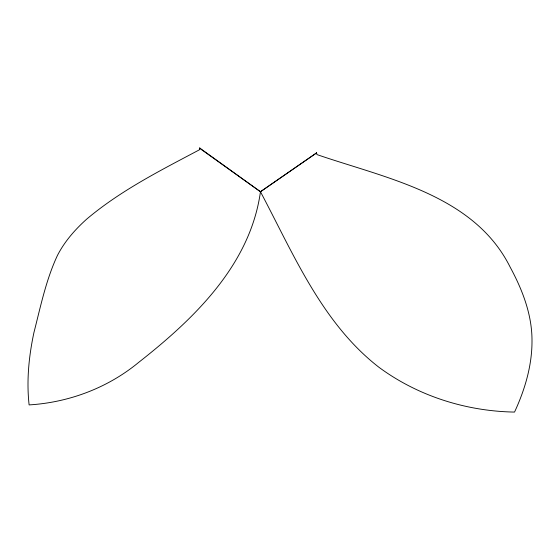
<?xml version="1.0" encoding="UTF-8"?>
<svg xmlns="http://www.w3.org/2000/svg" width="560" height="560" viewBox="0 0 560 560"><rect width="100%" height="100%" fill="white"/><g stroke="black" fill="none" stroke-linecap="round" stroke-linejoin="round"><path stroke-width="0.84" d="M199.57 148.855L199.864 148.148M199.724 147.924L199.423 149.793C160.538 170.415 120.659 190.477 86.821 219.016C75.145 229.453 64.617 241.444 57.435 255.444C45.997 279.895 40.572 306.642 33.908 332.654C28.854 356.342 26.418 380.751 29.113 404.908C68.922 402.486 107.772 387.891 138.607 362.439C193.956 318.969 250.257 264.985 260.456 191.737L316.316 153.132L316.526 152.467L316.904 154.567C386.344 178.437 474.117 194.691 510.23 267.274C522.501 289.947 532.161 314.902 532 341.047C532.056 365.722 524.839 389.844 514.535 412.076C466.158 411.257 417.851 396.046 378.84 367.199C321.881 323.029 293.265 253.526 260.456 191.737L199.815 148.078M316.316 153.132L316.526 152.467M316.351 153.02L260.456 191.737L199.654 148.316"/></g></svg>
